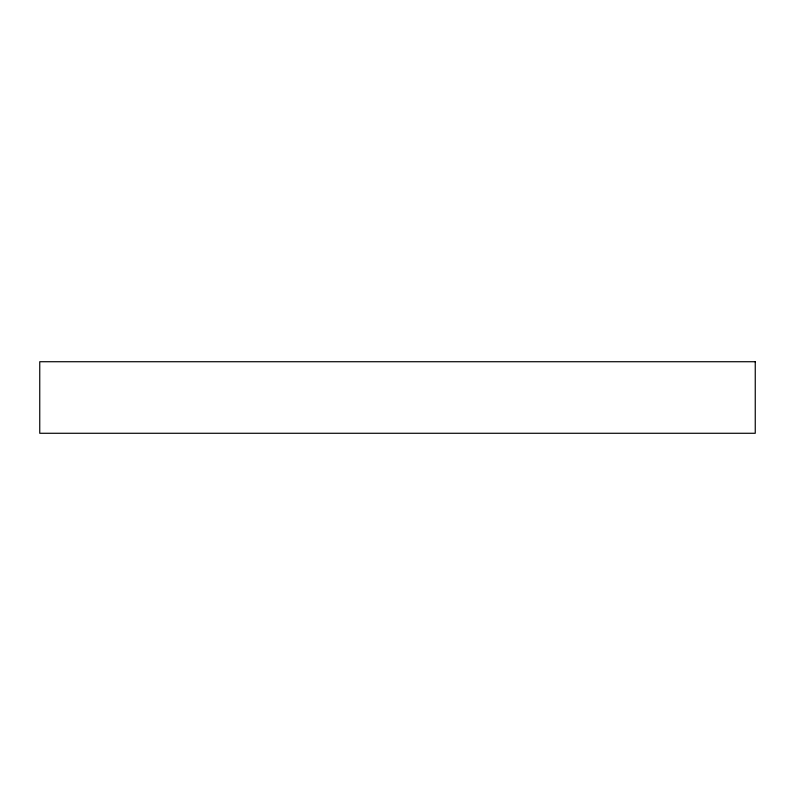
<?xml version="1.0" encoding="UTF-8"?>
<svg xmlns="http://www.w3.org/2000/svg" width="795" height="795" viewBox="0 0 795 795"><rect width="100%" height="100%" fill="white"/><g stroke="black" fill="none" stroke-linecap="round" stroke-linejoin="round"><path stroke-width="1.19" d="M755.25 361.725L39.75 361.725L39.75 433.275L755.25 433.275L755.25 361.725"/></g></svg>
